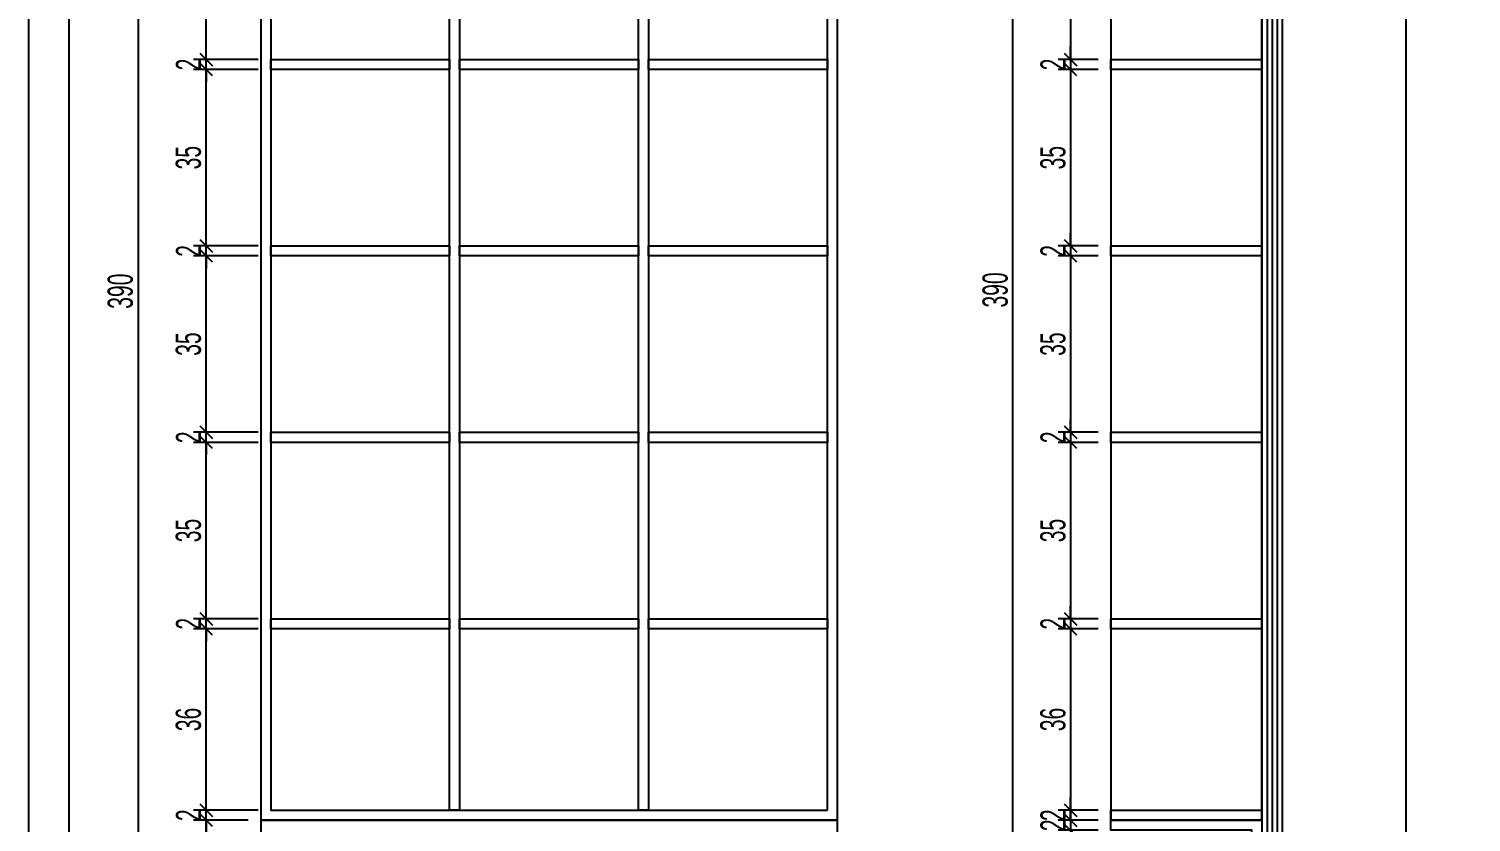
# Model space of a CAD drawing. Header units: millimetres. Extents: x 933584 to 974011, y 4545988 to 4553664.
# Drawn here: x 968501 to 968787.4, y 4551203.9 to 4551361.3 of the extents above; entities that cross this region are included whole.
import ezdxf

# ---------------------------------------------------------------- set-up
doc = ezdxf.new("R2010")
doc.units = ezdxf.units.MM
doc.header["$PDMODE"] = 35
doc.layers.get('0').update_dxf_attribs({"color": 255})
doc.layers.get('Defpoints').update_dxf_attribs({"color": 8})
doc.layers.add('0-DMS-50', color=143, linetype='Continuous')
doc.layers.add('0-TXT-NRS', color=6, linetype='Continuous')
doc.styles.add('dim_romans_50', font='swissl.ttf', dxfattribs={"width": 0.6, "height": 5})
doc.dimstyles.new('ONK_dim 1_50', dxfattribs={"dimscale": 5, "dimtxt": 4, "dimasz": 0.5, "dimexe": 0.5, "dimexo": 0.5, "dimgap": 0.2, "dimtad": 1, "dimdec": 1, "dimrnd": 0.5, "dimzin": 9, "dimtxsty": 'dim_romans_50', "dimblk": 'OBLIQUE', "dimcen": 1, "dimclre": 256, "dimclrt": 256, "dimazin": 2, "dimtfac": 1, "dimtdec": 1, "dimtix": 1, "dimtmove": 2, "dimatfit": 3, "dimldrblk": 'OBLIQUE', "dimfxl": 3, "dimfxlon": 1, "dimarcsym": 0})

# ---------------------------------------------------------------- blocks, each defined once
blk = doc.blocks.new('_Oblique')
at = {"color": 0, "linetype": 'ByBlock', "lineweight": -2}
blk.add_line((-0.5, -0.5), (0.5, 0.5), dxfattribs=at)
blk = doc.blocks.new('*D2521')
at = {"layer": '0-DMS-50', "lineweight": -2}
for p, q in [((968537.71, 4551504.24), (968520.21, 4551504.24)), ((968537.71, 4551114.24), (968520.21, 4551114.24))]:
    blk.add_line(p, q, dxfattribs=at)
at = {"layer": '0-DMS-50', "color": 0, "lineweight": -2}
blk.add_line((968522.71, 4551504.24), (968522.71, 4551114.24), dxfattribs=at)
at = {"layer": 'Defpoints', "color": 0}
for p in [(968547.06, 4551504.24), (968522.71, 4551114.24), (968547.06, 4551114.24)]:
    blk.add_point(p, dxfattribs=at)
at = {"layer": '0-DMS-50', "color": 0, "linetype": 'ByBlock', "lineweight": -2, "xscale": 2.5, "yscale": 2.5, "zscale": 2.5}
for p, rotation in [((968522.71, 4551504.24), 90), ((968522.71, 4551114.24), 270)]:
    blk.add_blockref('_Oblique', p, dxfattribs=dict(at, rotation=rotation))
at = {"layer": '0-DMS-50', "insert": (968519.21, 4551309.24), "char_height": 5, "attachment_point": 5, "rotation": 90, "style": 'dim_romans_50'}
blk.add_mtext('390', dxfattribs=at)
blk = doc.blocks.new('*D2523')
at = {"layer": '0-DMS-50', "lineweight": -2}
for p, q in [((968544.56, 4551204.24), (968533.73, 4551204.24)), ((968544.56, 4551114.24), (968533.73, 4551114.24))]:
    blk.add_line(p, q, dxfattribs=at)
at = {"layer": '0-DMS-50', "color": 0, "lineweight": -2}
blk.add_line((968536.23, 4551114.24), (968536.23, 4551204.24), dxfattribs=at)
at = {"layer": 'Defpoints', "color": 0}
for p in [(968536.23, 4551204.24), (968547.06, 4551204.24), (968547.06, 4551114.24)]:
    blk.add_point(p, dxfattribs=at)
at = {"layer": '0-DMS-50', "color": 0, "linetype": 'ByBlock', "lineweight": -2, "xscale": 2.5, "yscale": 2.5, "zscale": 2.5}
for p, rotation in [((968536.23, 4551204.24), 90), ((968536.23, 4551114.24), 270)]:
    blk.add_blockref('_Oblique', p, dxfattribs=dict(at, rotation=rotation))
at = {"layer": '0-DMS-50', "insert": (968532.73, 4551159.24), "char_height": 5, "attachment_point": 5, "rotation": 90, "style": 'dim_romans_50'}
blk.add_mtext('90', dxfattribs=at)
blk = doc.blocks.new('*D2524')
at = {"layer": '0-DMS-50', "color": 0, "lineweight": -2}
for p, q in [((968536.23, 4551206.24), (968536.23, 4551208.74)), ((968536.23, 4551204.24), (968536.23, 4551206.24)), ((968536.23, 4551204.24), (968536.23, 4551201.74))]:
    blk.add_line(p, q, dxfattribs=at)
at = {"layer": '0-DMS-50', "lineweight": -2}
for p, q in [((968546.56, 4551206.24), (968533.73, 4551206.24)), ((968544.56, 4551204.24), (968533.73, 4551204.24))]:
    blk.add_line(p, q, dxfattribs=at)
at = {"layer": 'Defpoints', "color": 0}
for p in [(968536.23, 4551206.24), (968549.06, 4551206.24), (968547.06, 4551204.24)]:
    blk.add_point(p, dxfattribs=at)
at = {"layer": '0-DMS-50', "color": 0, "linetype": 'ByBlock', "lineweight": -2, "xscale": 2.5, "yscale": 2.5, "zscale": 2.5}
for p, rotation in [((968536.23, 4551206.24), 270), ((968536.23, 4551204.24), 90)]:
    blk.add_blockref('_Oblique', p, dxfattribs=dict(at, rotation=rotation))
at = {"layer": '0-DMS-50', "insert": (968532.73, 4551205.24), "char_height": 5, "attachment_point": 5, "rotation": 90, "style": 'dim_romans_50'}
blk.add_mtext('2', dxfattribs=at)
blk = doc.blocks.new('*D2525')
at = {"layer": '0-DMS-50', "lineweight": -2}
for p, q in [((968546.56, 4551242.24), (968533.73, 4551242.24)), ((968546.56, 4551206.24), (968533.73, 4551206.24))]:
    blk.add_line(p, q, dxfattribs=at)
at = {"layer": '0-DMS-50', "color": 0, "lineweight": -2}
blk.add_line((968536.23, 4551206.24), (968536.23, 4551242.24), dxfattribs=at)
at = {"layer": 'Defpoints', "color": 0}
for p in [(968536.23, 4551242.24), (968549.06, 4551242.24), (968549.06, 4551206.24)]:
    blk.add_point(p, dxfattribs=at)
at = {"layer": '0-DMS-50', "color": 0, "linetype": 'ByBlock', "lineweight": -2, "xscale": 2.5, "yscale": 2.5, "zscale": 2.5}
for p, rotation in [((968536.23, 4551242.24), 90), ((968536.23, 4551206.24), 270)]:
    blk.add_blockref('_Oblique', p, dxfattribs=dict(at, rotation=rotation))
at = {"layer": '0-DMS-50', "insert": (968532.73, 4551224.24), "char_height": 5, "attachment_point": 5, "rotation": 90, "style": 'dim_romans_50'}
blk.add_mtext('36', dxfattribs=at)
blk = doc.blocks.new('*D2526')
at = {"layer": '0-DMS-50', "color": 0, "lineweight": -2}
for p, q in [((968536.23, 4551244.24), (968536.23, 4551246.74)), ((968536.23, 4551242.24), (968536.23, 4551244.24)), ((968536.23, 4551242.24), (968536.23, 4551239.74))]:
    blk.add_line(p, q, dxfattribs=at)
at = {"layer": '0-DMS-50', "lineweight": -2}
for p, q in [((968546.56, 4551244.24), (968533.73, 4551244.24)), ((968546.56, 4551242.24), (968533.73, 4551242.24))]:
    blk.add_line(p, q, dxfattribs=at)
at = {"layer": 'Defpoints', "color": 0}
for p in [(968536.23, 4551244.24), (968549.06, 4551244.24), (968549.06, 4551242.24)]:
    blk.add_point(p, dxfattribs=at)
at = {"layer": '0-DMS-50', "color": 0, "linetype": 'ByBlock', "lineweight": -2, "xscale": 2.5, "yscale": 2.5, "zscale": 2.5}
for p, rotation in [((968536.23, 4551244.24), 270), ((968536.23, 4551242.24), 90)]:
    blk.add_blockref('_Oblique', p, dxfattribs=dict(at, rotation=rotation))
at = {"layer": '0-DMS-50', "insert": (968532.73, 4551243.24), "char_height": 5, "attachment_point": 5, "rotation": 90, "style": 'dim_romans_50'}
blk.add_mtext('2', dxfattribs=at)
blk = doc.blocks.new('*D2527')
at = {"layer": '0-DMS-50', "lineweight": -2}
for p, q in [((968546.56, 4551279.24), (968533.73, 4551279.24)), ((968546.56, 4551244.24), (968533.73, 4551244.24))]:
    blk.add_line(p, q, dxfattribs=at)
at = {"layer": '0-DMS-50', "color": 0, "lineweight": -2}
blk.add_line((968536.23, 4551244.24), (968536.23, 4551279.24), dxfattribs=at)
at = {"layer": 'Defpoints', "color": 0}
for p in [(968536.23, 4551279.24), (968549.06, 4551279.24), (968549.06, 4551244.24)]:
    blk.add_point(p, dxfattribs=at)
at = {"layer": '0-DMS-50', "color": 0, "linetype": 'ByBlock', "lineweight": -2, "xscale": 2.5, "yscale": 2.5, "zscale": 2.5}
for p, rotation in [((968536.23, 4551279.24), 90), ((968536.23, 4551244.24), 270)]:
    blk.add_blockref('_Oblique', p, dxfattribs=dict(at, rotation=rotation))
at = {"layer": '0-DMS-50', "insert": (968532.73, 4551261.74), "char_height": 5, "attachment_point": 5, "rotation": 90, "style": 'dim_romans_50'}
blk.add_mtext('35', dxfattribs=at)
blk = doc.blocks.new('*D2528')
at = {"layer": '0-DMS-50', "color": 0, "lineweight": -2}
for p, q in [((968536.23, 4551281.24), (968536.23, 4551283.74)), ((968536.23, 4551279.24), (968536.23, 4551281.24)), ((968536.23, 4551279.24), (968536.23, 4551276.74))]:
    blk.add_line(p, q, dxfattribs=at)
at = {"layer": '0-DMS-50', "lineweight": -2}
for p, q in [((968546.56, 4551281.24), (968533.73, 4551281.24)), ((968546.56, 4551279.24), (968533.73, 4551279.24))]:
    blk.add_line(p, q, dxfattribs=at)
at = {"layer": 'Defpoints', "color": 0}
for p in [(968536.23, 4551281.24), (968549.06, 4551281.24), (968549.06, 4551279.24)]:
    blk.add_point(p, dxfattribs=at)
at = {"layer": '0-DMS-50', "color": 0, "linetype": 'ByBlock', "lineweight": -2, "xscale": 2.5, "yscale": 2.5, "zscale": 2.5}
for p, rotation in [((968536.23, 4551281.24), 270), ((968536.23, 4551279.24), 90)]:
    blk.add_blockref('_Oblique', p, dxfattribs=dict(at, rotation=rotation))
at = {"layer": '0-DMS-50', "insert": (968532.73, 4551280.24), "char_height": 5, "attachment_point": 5, "rotation": 90, "style": 'dim_romans_50'}
blk.add_mtext('2', dxfattribs=at)
blk = doc.blocks.new('*D2529')
at = {"layer": '0-DMS-50', "lineweight": -2}
for p, q in [((968546.56, 4551316.24), (968533.73, 4551316.24)), ((968546.56, 4551281.24), (968533.73, 4551281.24))]:
    blk.add_line(p, q, dxfattribs=at)
at = {"layer": '0-DMS-50', "color": 0, "lineweight": -2}
blk.add_line((968536.23, 4551281.24), (968536.23, 4551316.24), dxfattribs=at)
at = {"layer": 'Defpoints', "color": 0}
for p in [(968536.23, 4551316.24), (968549.06, 4551316.24), (968549.06, 4551281.24)]:
    blk.add_point(p, dxfattribs=at)
at = {"layer": '0-DMS-50', "color": 0, "linetype": 'ByBlock', "lineweight": -2, "xscale": 2.5, "yscale": 2.5, "zscale": 2.5}
for p, rotation in [((968536.23, 4551316.24), 90), ((968536.23, 4551281.24), 270)]:
    blk.add_blockref('_Oblique', p, dxfattribs=dict(at, rotation=rotation))
at = {"layer": '0-DMS-50', "insert": (968532.73, 4551298.74), "char_height": 5, "attachment_point": 5, "rotation": 90, "style": 'dim_romans_50'}
blk.add_mtext('35', dxfattribs=at)
blk = doc.blocks.new('*D2530')
at = {"layer": '0-DMS-50', "color": 0, "lineweight": -2}
for p, q in [((968536.23, 4551318.24), (968536.23, 4551320.74)), ((968536.23, 4551316.24), (968536.23, 4551318.24)), ((968536.23, 4551316.24), (968536.23, 4551313.74))]:
    blk.add_line(p, q, dxfattribs=at)
at = {"layer": '0-DMS-50', "lineweight": -2}
for p, q in [((968546.56, 4551318.24), (968533.73, 4551318.24)), ((968546.56, 4551316.24), (968533.73, 4551316.24))]:
    blk.add_line(p, q, dxfattribs=at)
at = {"layer": 'Defpoints', "color": 0}
for p in [(968536.23, 4551318.24), (968549.06, 4551318.24), (968549.06, 4551316.24)]:
    blk.add_point(p, dxfattribs=at)
at = {"layer": '0-DMS-50', "color": 0, "linetype": 'ByBlock', "lineweight": -2, "xscale": 2.5, "yscale": 2.5, "zscale": 2.5}
for p, rotation in [((968536.23, 4551318.24), 270), ((968536.23, 4551316.24), 90)]:
    blk.add_blockref('_Oblique', p, dxfattribs=dict(at, rotation=rotation))
at = {"layer": '0-DMS-50', "insert": (968532.73, 4551317.24), "char_height": 5, "attachment_point": 5, "rotation": 90, "style": 'dim_romans_50'}
blk.add_mtext('2', dxfattribs=at)
blk = doc.blocks.new('*D2531')
at = {"layer": '0-DMS-50', "lineweight": -2}
for p, q in [((968546.56, 4551353.24), (968533.73, 4551353.24)), ((968546.56, 4551318.24), (968533.73, 4551318.24))]:
    blk.add_line(p, q, dxfattribs=at)
at = {"layer": '0-DMS-50', "color": 0, "lineweight": -2}
blk.add_line((968536.23, 4551318.24), (968536.23, 4551353.24), dxfattribs=at)
at = {"layer": 'Defpoints', "color": 0}
for p in [(968536.23, 4551353.24), (968549.06, 4551353.24), (968549.06, 4551318.24)]:
    blk.add_point(p, dxfattribs=at)
at = {"layer": '0-DMS-50', "color": 0, "linetype": 'ByBlock', "lineweight": -2, "xscale": 2.5, "yscale": 2.5, "zscale": 2.5}
for p, rotation in [((968536.23, 4551353.24), 90), ((968536.23, 4551318.24), 270)]:
    blk.add_blockref('_Oblique', p, dxfattribs=dict(at, rotation=rotation))
at = {"layer": '0-DMS-50', "insert": (968532.73, 4551335.74), "char_height": 5, "attachment_point": 5, "rotation": 90, "style": 'dim_romans_50'}
blk.add_mtext('35', dxfattribs=at)
blk = doc.blocks.new('*D2532')
at = {"layer": '0-DMS-50', "color": 0, "lineweight": -2}
for p, q in [((968536.23, 4551355.24), (968536.23, 4551357.74)), ((968536.23, 4551353.24), (968536.23, 4551355.24)), ((968536.23, 4551353.24), (968536.23, 4551350.74))]:
    blk.add_line(p, q, dxfattribs=at)
at = {"layer": '0-DMS-50', "lineweight": -2}
for p, q in [((968546.56, 4551355.24), (968533.73, 4551355.24)), ((968546.56, 4551353.24), (968533.73, 4551353.24))]:
    blk.add_line(p, q, dxfattribs=at)
at = {"layer": 'Defpoints', "color": 0}
for p in [(968536.23, 4551355.24), (968549.06, 4551355.24), (968549.06, 4551353.24)]:
    blk.add_point(p, dxfattribs=at)
at = {"layer": '0-DMS-50', "color": 0, "linetype": 'ByBlock', "lineweight": -2, "xscale": 2.5, "yscale": 2.5, "zscale": 2.5}
for p, rotation in [((968536.23, 4551355.24), 270), ((968536.23, 4551353.24), 90)]:
    blk.add_blockref('_Oblique', p, dxfattribs=dict(at, rotation=rotation))
at = {"layer": '0-DMS-50', "insert": (968532.73, 4551354.24), "char_height": 5, "attachment_point": 5, "rotation": 90, "style": 'dim_romans_50'}
blk.add_mtext('2', dxfattribs=at)
blk = doc.blocks.new('*D2533')
at = {"layer": '0-DMS-50', "lineweight": -2}
for p, q in [((968546.56, 4551390.24), (968533.73, 4551390.24)), ((968546.56, 4551355.24), (968533.73, 4551355.24))]:
    blk.add_line(p, q, dxfattribs=at)
at = {"layer": '0-DMS-50', "color": 0, "lineweight": -2}
blk.add_line((968536.23, 4551355.24), (968536.23, 4551390.24), dxfattribs=at)
at = {"layer": 'Defpoints', "color": 0}
for p in [(968536.23, 4551390.24), (968549.06, 4551390.24), (968549.06, 4551355.24)]:
    blk.add_point(p, dxfattribs=at)
at = {"layer": '0-DMS-50', "color": 0, "linetype": 'ByBlock', "lineweight": -2, "xscale": 2.5, "yscale": 2.5, "zscale": 2.5}
for p, rotation in [((968536.23, 4551390.24), 90), ((968536.23, 4551355.24), 270)]:
    blk.add_blockref('_Oblique', p, dxfattribs=dict(at, rotation=rotation))
at = {"layer": '0-DMS-50', "insert": (968532.73, 4551372.74), "char_height": 5, "attachment_point": 5, "rotation": 90, "style": 'dim_romans_50'}
blk.add_mtext('35', dxfattribs=at)
blk = doc.blocks.new('*D2548')
at = {"layer": '0-DMS-50', "lineweight": -2}
for p, q in [((968547.06, 4551495.59), (968547.06, 4551513.09)), ((968661.56, 4551504.74), (968661.56, 4551513.09))]:
    blk.add_line(p, q, dxfattribs=at)
at = {"layer": '0-DMS-50', "color": 0, "lineweight": -2}
blk.add_line((968661.56, 4551510.59), (968547.06, 4551510.59), dxfattribs=at)
at = {"layer": 'Defpoints', "color": 0}
for p in [(968547.06, 4551510.59), (968661.56, 4551502.24), (968547.06, 4551144.24)]:
    blk.add_point(p, dxfattribs=at)
at = {"layer": '0-DMS-50', "color": 0, "linetype": 'ByBlock', "lineweight": -2, "xscale": 2.5, "yscale": 2.5, "zscale": 2.5, "rotation": 180}
blk.add_blockref('_Oblique', (968547.06, 4551510.59), dxfattribs=at)
at = {"layer": '0-DMS-50', "color": 0, "linetype": 'ByBlock', "lineweight": -2, "xscale": 2.5, "yscale": 2.5, "zscale": 2.5}
blk.add_blockref('_Oblique', (968661.56, 4551510.59), dxfattribs=at)
at = {"layer": '0-DMS-50', "insert": (968604.31, 4551514.56), "char_height": 5, "attachment_point": 5, "style": 'dim_romans_50'}
blk.add_mtext('114,5', dxfattribs=at)
blk = doc.blocks.new('*D2549')
at = {"layer": '0-DMS-50', "lineweight": -2}
for p, q in [((968547.06, 4551495.59), (968547.06, 4551513.09)), ((968604.31, 4551495.59), (968604.31, 4551513.09))]:
    blk.add_line(p, q, dxfattribs=at)
at = {"layer": '0-DMS-50', "color": 0, "lineweight": -2}
blk.add_line((968547.06, 4551510.59), (968604.31, 4551510.59), dxfattribs=at)
at = {"layer": 'Defpoints', "color": 0}
for p in [(968604.31, 4551510.59), (968547.06, 4551144.24), (968604.31, 4551144.24)]:
    blk.add_point(p, dxfattribs=at)
at = {"layer": '0-DMS-50', "color": 0, "linetype": 'ByBlock', "lineweight": -2, "xscale": 2.5, "yscale": 2.5, "zscale": 2.5, "rotation": 180}
blk.add_blockref('_Oblique', (968547.06, 4551510.59), dxfattribs=at)
at = {"layer": '0-DMS-50', "color": 0, "linetype": 'ByBlock', "lineweight": -2, "xscale": 2.5, "yscale": 2.5, "zscale": 2.5}
blk.add_blockref('_Oblique', (968604.31, 4551510.59), dxfattribs=at)
at = {"layer": '0-DMS-50', "insert": (968575.69, 4551514.09), "char_height": 5, "attachment_point": 5, "style": 'dim_romans_50'}
blk.add_mtext('57', dxfattribs=at)
blk = doc.blocks.new('*D2560')
at = {"layer": '0-DMS-50', "lineweight": -2}
for p, q in [((968713.35, 4551390.24), (968705.36, 4551390.24)), ((968713.35, 4551355.24), (968705.36, 4551355.24))]:
    blk.add_line(p, q, dxfattribs=at)
at = {"layer": '0-DMS-50', "color": 0, "lineweight": -2}
blk.add_line((968707.86, 4551390.24), (968707.86, 4551355.24), dxfattribs=at)
at = {"layer": 'Defpoints', "color": 0}
for p in [(968715.85, 4551390.24), (968707.86, 4551355.24), (968715.85, 4551355.24)]:
    blk.add_point(p, dxfattribs=at)
at = {"layer": '0-DMS-50', "color": 0, "linetype": 'ByBlock', "lineweight": -2, "xscale": 2.5, "yscale": 2.5, "zscale": 2.5}
for p, rotation in [((968707.86, 4551390.24), 90), ((968707.86, 4551355.24), 270)]:
    blk.add_blockref('_Oblique', p, dxfattribs=dict(at, rotation=rotation))
at = {"layer": '0-DMS-50', "insert": (968704.36, 4551372.74), "char_height": 5, "attachment_point": 5, "rotation": 90, "style": 'dim_romans_50'}
blk.add_mtext('35', dxfattribs=at)
blk = doc.blocks.new('*D2561')
at = {"layer": '0-DMS-50', "color": 0, "lineweight": -2}
for p, q in [((968707.86, 4551355.24), (968707.86, 4551357.74)), ((968707.86, 4551355.24), (968707.86, 4551353.24)), ((968707.86, 4551353.24), (968707.86, 4551350.74))]:
    blk.add_line(p, q, dxfattribs=at)
at = {"layer": '0-DMS-50', "lineweight": -2}
for p, q in [((968713.35, 4551355.24), (968705.36, 4551355.24)), ((968713.35, 4551353.24), (968705.36, 4551353.24))]:
    blk.add_line(p, q, dxfattribs=at)
at = {"layer": 'Defpoints', "color": 0}
for p in [(968715.85, 4551355.24), (968707.86, 4551353.24), (968715.85, 4551353.24)]:
    blk.add_point(p, dxfattribs=at)
at = {"layer": '0-DMS-50', "color": 0, "linetype": 'ByBlock', "lineweight": -2, "xscale": 2.5, "yscale": 2.5, "zscale": 2.5}
for p, rotation in [((968707.86, 4551355.24), 270), ((968707.86, 4551353.24), 90)]:
    blk.add_blockref('_Oblique', p, dxfattribs=dict(at, rotation=rotation))
at = {"layer": '0-DMS-50', "insert": (968704.36, 4551354.24), "char_height": 5, "attachment_point": 5, "rotation": 90, "style": 'dim_romans_50'}
blk.add_mtext('2', dxfattribs=at)
blk = doc.blocks.new('*D2562')
at = {"layer": '0-DMS-50', "lineweight": -2}
for p, q in [((968713.35, 4551353.24), (968705.36, 4551353.24)), ((968713.35, 4551318.24), (968705.36, 4551318.24))]:
    blk.add_line(p, q, dxfattribs=at)
at = {"layer": '0-DMS-50', "color": 0, "lineweight": -2}
blk.add_line((968707.86, 4551353.24), (968707.86, 4551318.24), dxfattribs=at)
at = {"layer": 'Defpoints', "color": 0}
for p in [(968715.85, 4551353.24), (968707.86, 4551318.24), (968715.85, 4551318.24)]:
    blk.add_point(p, dxfattribs=at)
at = {"layer": '0-DMS-50', "color": 0, "linetype": 'ByBlock', "lineweight": -2, "xscale": 2.5, "yscale": 2.5, "zscale": 2.5}
for p, rotation in [((968707.86, 4551353.24), 90), ((968707.86, 4551318.24), 270)]:
    blk.add_blockref('_Oblique', p, dxfattribs=dict(at, rotation=rotation))
at = {"layer": '0-DMS-50', "insert": (968704.36, 4551335.74), "char_height": 5, "attachment_point": 5, "rotation": 90, "style": 'dim_romans_50'}
blk.add_mtext('35', dxfattribs=at)
blk = doc.blocks.new('*D2563')
at = {"layer": '0-DMS-50', "color": 0, "lineweight": -2}
for p, q in [((968707.86, 4551318.24), (968707.86, 4551320.74)), ((968707.86, 4551318.24), (968707.86, 4551316.24)), ((968707.86, 4551316.24), (968707.86, 4551313.74))]:
    blk.add_line(p, q, dxfattribs=at)
at = {"layer": '0-DMS-50', "lineweight": -2}
for p, q in [((968713.35, 4551318.24), (968705.36, 4551318.24)), ((968713.35, 4551316.24), (968705.36, 4551316.24))]:
    blk.add_line(p, q, dxfattribs=at)
at = {"layer": 'Defpoints', "color": 0}
for p in [(968715.85, 4551318.24), (968707.86, 4551316.24), (968715.85, 4551316.24)]:
    blk.add_point(p, dxfattribs=at)
at = {"layer": '0-DMS-50', "color": 0, "linetype": 'ByBlock', "lineweight": -2, "xscale": 2.5, "yscale": 2.5, "zscale": 2.5}
for p, rotation in [((968707.86, 4551318.24), 270), ((968707.86, 4551316.24), 90)]:
    blk.add_blockref('_Oblique', p, dxfattribs=dict(at, rotation=rotation))
at = {"layer": '0-DMS-50', "insert": (968704.36, 4551317.24), "char_height": 5, "attachment_point": 5, "rotation": 90, "style": 'dim_romans_50'}
blk.add_mtext('2', dxfattribs=at)
blk = doc.blocks.new('*D2564')
at = {"layer": '0-DMS-50', "lineweight": -2}
for p, q in [((968713.35, 4551316.24), (968705.36, 4551316.24)), ((968713.35, 4551281.24), (968705.36, 4551281.24))]:
    blk.add_line(p, q, dxfattribs=at)
at = {"layer": '0-DMS-50', "color": 0, "lineweight": -2}
blk.add_line((968707.86, 4551316.24), (968707.86, 4551281.24), dxfattribs=at)
at = {"layer": 'Defpoints', "color": 0}
for p in [(968715.85, 4551316.24), (968707.86, 4551281.24), (968715.85, 4551281.24)]:
    blk.add_point(p, dxfattribs=at)
at = {"layer": '0-DMS-50', "color": 0, "linetype": 'ByBlock', "lineweight": -2, "xscale": 2.5, "yscale": 2.5, "zscale": 2.5}
for p, rotation in [((968707.86, 4551316.24), 90), ((968707.86, 4551281.24), 270)]:
    blk.add_blockref('_Oblique', p, dxfattribs=dict(at, rotation=rotation))
at = {"layer": '0-DMS-50', "insert": (968704.36, 4551298.74), "char_height": 5, "attachment_point": 5, "rotation": 90, "style": 'dim_romans_50'}
blk.add_mtext('35', dxfattribs=at)
blk = doc.blocks.new('*D2565')
at = {"layer": '0-DMS-50', "color": 0, "lineweight": -2}
for p, q in [((968707.86, 4551281.24), (968707.86, 4551283.74)), ((968707.86, 4551281.24), (968707.86, 4551279.24)), ((968707.86, 4551279.24), (968707.86, 4551276.74))]:
    blk.add_line(p, q, dxfattribs=at)
at = {"layer": '0-DMS-50', "lineweight": -2}
for p, q in [((968713.35, 4551281.24), (968705.36, 4551281.24)), ((968713.35, 4551279.24), (968705.36, 4551279.24))]:
    blk.add_line(p, q, dxfattribs=at)
at = {"layer": 'Defpoints', "color": 0}
for p in [(968715.85, 4551281.24), (968707.86, 4551279.24), (968715.85, 4551279.24)]:
    blk.add_point(p, dxfattribs=at)
at = {"layer": '0-DMS-50', "color": 0, "linetype": 'ByBlock', "lineweight": -2, "xscale": 2.5, "yscale": 2.5, "zscale": 2.5}
for p, rotation in [((968707.86, 4551281.24), 270), ((968707.86, 4551279.24), 90)]:
    blk.add_blockref('_Oblique', p, dxfattribs=dict(at, rotation=rotation))
at = {"layer": '0-DMS-50', "insert": (968704.36, 4551280.24), "char_height": 5, "attachment_point": 5, "rotation": 90, "style": 'dim_romans_50'}
blk.add_mtext('2', dxfattribs=at)
blk = doc.blocks.new('*D2566')
at = {"layer": '0-DMS-50', "lineweight": -2}
for p, q in [((968713.35, 4551279.24), (968705.36, 4551279.24)), ((968713.35, 4551244.24), (968705.36, 4551244.24))]:
    blk.add_line(p, q, dxfattribs=at)
at = {"layer": '0-DMS-50', "color": 0, "lineweight": -2}
blk.add_line((968707.86, 4551279.24), (968707.86, 4551244.24), dxfattribs=at)
at = {"layer": 'Defpoints', "color": 0}
for p in [(968715.85, 4551279.24), (968707.86, 4551244.24), (968715.85, 4551244.24)]:
    blk.add_point(p, dxfattribs=at)
at = {"layer": '0-DMS-50', "color": 0, "linetype": 'ByBlock', "lineweight": -2, "xscale": 2.5, "yscale": 2.5, "zscale": 2.5}
for p, rotation in [((968707.86, 4551279.24), 90), ((968707.86, 4551244.24), 270)]:
    blk.add_blockref('_Oblique', p, dxfattribs=dict(at, rotation=rotation))
at = {"layer": '0-DMS-50', "insert": (968704.36, 4551261.74), "char_height": 5, "attachment_point": 5, "rotation": 90, "style": 'dim_romans_50'}
blk.add_mtext('35', dxfattribs=at)
blk = doc.blocks.new('*D2567')
at = {"layer": '0-DMS-50', "color": 0, "lineweight": -2}
for p, q in [((968707.86, 4551244.24), (968707.86, 4551246.74)), ((968707.86, 4551244.24), (968707.86, 4551242.24)), ((968707.86, 4551242.24), (968707.86, 4551239.74))]:
    blk.add_line(p, q, dxfattribs=at)
at = {"layer": '0-DMS-50', "lineweight": -2}
for p, q in [((968713.35, 4551244.24), (968705.36, 4551244.24)), ((968713.35, 4551242.24), (968705.36, 4551242.24))]:
    blk.add_line(p, q, dxfattribs=at)
at = {"layer": 'Defpoints', "color": 0}
for p in [(968715.85, 4551244.24), (968707.86, 4551242.24), (968715.85, 4551242.24)]:
    blk.add_point(p, dxfattribs=at)
at = {"layer": '0-DMS-50', "color": 0, "linetype": 'ByBlock', "lineweight": -2, "xscale": 2.5, "yscale": 2.5, "zscale": 2.5}
for p, rotation in [((968707.86, 4551244.24), 270), ((968707.86, 4551242.24), 90)]:
    blk.add_blockref('_Oblique', p, dxfattribs=dict(at, rotation=rotation))
at = {"layer": '0-DMS-50', "insert": (968704.36, 4551243.24), "char_height": 5, "attachment_point": 5, "rotation": 90, "style": 'dim_romans_50'}
blk.add_mtext('2', dxfattribs=at)
blk = doc.blocks.new('*D2568')
at = {"layer": '0-DMS-50', "lineweight": -2}
for p, q in [((968713.35, 4551242.24), (968705.36, 4551242.24)), ((968713.35, 4551206.24), (968705.36, 4551206.24))]:
    blk.add_line(p, q, dxfattribs=at)
at = {"layer": '0-DMS-50', "color": 0, "lineweight": -2}
blk.add_line((968707.86, 4551242.24), (968707.86, 4551206.24), dxfattribs=at)
at = {"layer": 'Defpoints', "color": 0}
for p in [(968715.85, 4551242.24), (968707.86, 4551206.24), (968715.85, 4551206.24)]:
    blk.add_point(p, dxfattribs=at)
at = {"layer": '0-DMS-50', "color": 0, "linetype": 'ByBlock', "lineweight": -2, "xscale": 2.5, "yscale": 2.5, "zscale": 2.5}
for p, rotation in [((968707.86, 4551242.24), 90), ((968707.86, 4551206.24), 270)]:
    blk.add_blockref('_Oblique', p, dxfattribs=dict(at, rotation=rotation))
at = {"layer": '0-DMS-50', "insert": (968704.36, 4551224.24), "char_height": 5, "attachment_point": 5, "rotation": 90, "style": 'dim_romans_50'}
blk.add_mtext('36', dxfattribs=at)
blk = doc.blocks.new('*D2569')
at = {"layer": '0-DMS-50', "color": 0, "lineweight": -2}
for p, q in [((968707.86, 4551206.24), (968707.86, 4551208.74)), ((968707.86, 4551206.24), (968707.86, 4551204.24)), ((968707.86, 4551204.24), (968707.86, 4551201.74))]:
    blk.add_line(p, q, dxfattribs=at)
at = {"layer": '0-DMS-50', "lineweight": -2}
for p, q in [((968713.35, 4551206.24), (968705.36, 4551206.24)), ((968713.35, 4551204.24), (968705.36, 4551204.24))]:
    blk.add_line(p, q, dxfattribs=at)
at = {"layer": 'Defpoints', "color": 0}
for p in [(968715.85, 4551206.24), (968707.86, 4551204.24), (968715.85, 4551204.24)]:
    blk.add_point(p, dxfattribs=at)
at = {"layer": '0-DMS-50', "color": 0, "linetype": 'ByBlock', "lineweight": -2, "xscale": 2.5, "yscale": 2.5, "zscale": 2.5}
for p, rotation in [((968707.86, 4551206.24), 270), ((968707.86, 4551204.24), 90)]:
    blk.add_blockref('_Oblique', p, dxfattribs=dict(at, rotation=rotation))
at = {"layer": '0-DMS-50', "insert": (968704.36, 4551205.24), "char_height": 5, "attachment_point": 5, "rotation": 90, "style": 'dim_romans_50'}
blk.add_mtext('2', dxfattribs=at)
blk = doc.blocks.new('*D2570')
at = {"layer": '0-DMS-50', "color": 0, "lineweight": -2}
for p, q in [((968707.86, 4551204.24), (968707.86, 4551206.74)), ((968707.86, 4551204.24), (968707.86, 4551202.24)), ((968707.86, 4551202.24), (968707.86, 4551199.74))]:
    blk.add_line(p, q, dxfattribs=at)
at = {"layer": '0-DMS-50', "lineweight": -2}
for p, q in [((968713.35, 4551204.24), (968705.36, 4551204.24)), ((968713.35, 4551202.24), (968705.36, 4551202.24))]:
    blk.add_line(p, q, dxfattribs=at)
at = {"layer": 'Defpoints', "color": 0}
for p in [(968715.85, 4551204.24), (968707.86, 4551202.24), (968715.85, 4551202.24)]:
    blk.add_point(p, dxfattribs=at)
at = {"layer": '0-DMS-50', "color": 0, "linetype": 'ByBlock', "lineweight": -2, "xscale": 2.5, "yscale": 2.5, "zscale": 2.5}
for p, rotation in [((968707.86, 4551204.24), 270), ((968707.86, 4551202.24), 90)]:
    blk.add_blockref('_Oblique', p, dxfattribs=dict(at, rotation=rotation))
at = {"layer": '0-DMS-50', "insert": (968704.36, 4551203.24), "char_height": 5, "attachment_point": 5, "rotation": 90, "style": 'dim_romans_50'}
blk.add_mtext('2', dxfattribs=at)
blk = doc.blocks.new('*D2576')
at = {"layer": '0-DMS-50', "lineweight": -2}
for p, q in [((968711.4, 4551504.74), (968693.9, 4551504.74)), ((968711.4, 4551114.24), (968693.9, 4551114.24))]:
    blk.add_line(p, q, dxfattribs=at)
at = {"layer": '0-DMS-50', "color": 0, "lineweight": -2}
blk.add_line((968696.4, 4551114.24), (968696.4, 4551504.74), dxfattribs=at)
at = {"layer": 'Defpoints', "color": 0}
for p in [(968696.4, 4551504.74), (968715.85, 4551504.74), (968715.85, 4551114.24)]:
    blk.add_point(p, dxfattribs=at)
at = {"layer": '0-DMS-50', "color": 0, "linetype": 'ByBlock', "lineweight": -2, "xscale": 2.5, "yscale": 2.5, "zscale": 2.5}
for p, rotation in [((968696.4, 4551504.74), 90), ((968696.4, 4551114.24), 270)]:
    blk.add_blockref('_Oblique', p, dxfattribs=dict(at, rotation=rotation))
at = {"layer": '0-DMS-50', "insert": (968692.9, 4551309.49), "char_height": 5, "attachment_point": 5, "rotation": 90, "style": 'dim_romans_50'}
blk.add_mtext('390', dxfattribs=at)

msp = doc.modelspace()

# ---------------------------------------------------------------- linework, layer by layer
at = {"color": 0}
for points in [[(968501.03, 4551655.4), (969341.03, 4551655.4), (969341.03, 4551055.4), (968501.03, 4551055.4)], [(968509.03, 4551647.4), (969333.03, 4551647.4), (969333.03, 4551063.4), (968509.03, 4551063.4)]]:
    msp.add_lwpolyline(points, close=True, dxfattribs=at)
for points in [[(968745.85, 4551531.89), (968745.85, 4551114.24)], [(968746.85, 4551531.89), (968746.85, 4551114.24)], [(968747.85, 4551531.89), (968747.85, 4551114.24)], [(968748.85, 4551531.89), (968748.85, 4551114.24)], [(968749.85, 4551531.89), (968749.85, 4551114.24)]]:
    msp.add_lwpolyline(points)
at = {"layer": '0-DMS-50'}
msp.add_lwpolyline([(968774.42, 4551647.4), (968774.42, 4551063.4)], dxfattribs=at)
msp.add_lwpolyline([(968745.85, 4551504.74), (968715.85, 4551504.74), (968715.85, 4551204.24), (968745.85, 4551204.24)], close=True, dxfattribs=at)
at = {"layer": '0-TXT-NRS'}
for points in [[(968661.56, 4551204.24), (968661.56, 4551504.24), (968547.06, 4551504.24), (968547.06, 4551204.24)], [(968659.56, 4551206.24), (968659.56, 4551502.24), (968549.06, 4551502.24), (968549.06, 4551428.24), (968549.06, 4551354.24), (968549.06, 4551280.24), (968549.06, 4551206.24)], [(968584.56, 4551502.24), (968586.56, 4551502.24), (968586.56, 4551206.24), (968584.56, 4551206.24)], [(968622.06, 4551502.24), (968624.06, 4551502.24), (968624.06, 4551206.24), (968622.06, 4551206.24)], [(968549.06, 4551355.24), (968584.56, 4551355.24), (968584.56, 4551353.24), (968549.06, 4551353.24)], [(968586.56, 4551355.24), (968622.06, 4551355.24), (968622.06, 4551353.24), (968586.56, 4551353.24)], [(968624.06, 4551355.24), (968659.56, 4551355.24), (968659.56, 4551353.24), (968624.06, 4551353.24)], [(968715.85, 4551355.24), (968745.85, 4551355.24), (968745.85, 4551353.24), (968715.85, 4551353.24)], [(968549.06, 4551318.24), (968584.56, 4551318.24), (968584.56, 4551316.24), (968549.06, 4551316.24)], [(968586.56, 4551318.24), (968622.06, 4551318.24), (968622.06, 4551316.24), (968586.56, 4551316.24)], [(968624.06, 4551318.24), (968659.56, 4551318.24), (968659.56, 4551316.24), (968624.06, 4551316.24)], [(968715.85, 4551318.24), (968745.85, 4551318.24), (968745.85, 4551316.24), (968715.85, 4551316.24)], [(968549.06, 4551281.24), (968584.56, 4551281.24), (968584.56, 4551279.24), (968549.06, 4551279.24)], [(968586.56, 4551281.24), (968622.06, 4551281.24), (968622.06, 4551279.24), (968586.56, 4551279.24)], [(968624.06, 4551281.24), (968659.56, 4551281.24), (968659.56, 4551279.24), (968624.06, 4551279.24)], [(968715.85, 4551281.24), (968745.85, 4551281.24), (968745.85, 4551279.24), (968715.85, 4551279.24)], [(968549.06, 4551244.24), (968584.56, 4551244.24), (968584.56, 4551242.24), (968549.06, 4551242.24)], [(968586.56, 4551244.24), (968622.06, 4551244.24), (968622.06, 4551242.24), (968586.56, 4551242.24)], [(968624.06, 4551244.24), (968659.56, 4551244.24), (968659.56, 4551242.24), (968624.06, 4551242.24)], [(968715.85, 4551244.24), (968745.85, 4551244.24), (968745.85, 4551242.24), (968715.85, 4551242.24)], [(968715.85, 4551206.24), (968745.85, 4551206.24), (968745.85, 4551204.24), (968715.85, 4551204.24)], [(968661.56, 4551144.24), (968661.56, 4551204.24), (968547.06, 4551204.24), (968547.06, 4551144.24)], [(968745.85, 4551144.24), (968715.85, 4551144.24), (968715.85, 4551146.24), (968743.85, 4551146.24), (968743.85, 4551182.24), (968715.85, 4551182.24), (968715.85, 4551184.24), (968743.85, 4551184.24), (968743.85, 4551202.24), (968715.85, 4551202.24), (968715.85, 4551204.24), (968745.85, 4551204.24), (968745.85, 4551144.24)]]:
    msp.add_lwpolyline(points, close=True, dxfattribs=at)

# ---------------------------------------------------------------- dimensions: what is measured, and where the dimension line sits
at = {"layer": '0-DMS-50'}
for base, p1, p2, picture, middle in [((968547.06, 4551510.59), (968661.56, 4551502.24), (968547.06, 4551144.24), '*D2548', (968604.31, 4551514.56)), ((968604.31231951, 4551510.58560586), (968547.06231951, 4551144.23885076), (968604.31231951, 4551144.23885076), '*D2549', (968575.68731951, 4551514.08560586))]:
    dim = msp.add_linear_dim(base=base, p1=p1, p2=p2, dimstyle='ONK_dim 1_50', dxfattribs=at)
    dim.commit()
    dim.dimension.update_dxf_attribs({"geometry": picture, "text_midpoint": middle})
dim = msp.add_aligned_dim(p1=(968715.85, 4551114.24), p2=(968715.85, 4551504.74), distance=19.45, text='390', dimstyle='ONK_dim 1_50', override={"dimtxsty": 'dim_romans_50'}, dxfattribs=at)
dim.commit()
dim.dimension.update_dxf_attribs({"geometry": '*D2576', "text_midpoint": (968692.9, 4551309.49)})
dim = msp.add_aligned_dim(p1=(968547.06, 4551504.24), p2=(968547.06, 4551114.24), distance=-24.35, dimstyle='ONK_dim 1_50', dxfattribs=at)
dim.commit()
dim.dimension.update_dxf_attribs({"geometry": '*D2521', "text_midpoint": (968519.21, 4551309.24)})
for base, p1, p2, picture, middle in [((968536.23, 4551390.24), (968549.06, 4551355.24), (968549.06, 4551390.24), '*D2533', (968532.73, 4551372.74)), ((968707.86, 4551355.24), (968715.85, 4551390.24), (968715.85, 4551355.24), '*D2560', (968704.36, 4551372.74)), ((968536.23, 4551355.24), (968549.06, 4551353.24), (968549.06, 4551355.24), '*D2532', (968532.73, 4551354.24)), ((968707.86, 4551353.24), (968715.85, 4551355.24), (968715.85, 4551353.24), '*D2561', (968704.36, 4551354.24)), ((968536.23, 4551353.24), (968549.06, 4551318.24), (968549.06, 4551353.24), '*D2531', (968532.73, 4551335.74)), ((968707.86, 4551318.24), (968715.85, 4551353.24), (968715.85, 4551318.24), '*D2562', (968704.36, 4551335.74)), ((968536.23, 4551318.24), (968549.06, 4551316.24), (968549.06, 4551318.24), '*D2530', (968532.73, 4551317.24)), ((968707.86, 4551316.24), (968715.85, 4551318.24), (968715.85, 4551316.24), '*D2563', (968704.36, 4551317.24)), ((968536.23, 4551316.24), (968549.06, 4551281.24), (968549.06, 4551316.24), '*D2529', (968532.73, 4551298.74)), ((968707.86, 4551281.24), (968715.85, 4551316.24), (968715.85, 4551281.24), '*D2564', (968704.36, 4551298.74)), ((968536.23, 4551281.24), (968549.06, 4551279.24), (968549.06, 4551281.24), '*D2528', (968532.73, 4551280.24)), ((968707.86, 4551279.24), (968715.85, 4551281.24), (968715.85, 4551279.24), '*D2565', (968704.36, 4551280.24)), ((968536.23, 4551279.24), (968549.06, 4551244.24), (968549.06, 4551279.24), '*D2527', (968532.73, 4551261.74)), ((968707.86, 4551244.24), (968715.85, 4551279.24), (968715.85, 4551244.24), '*D2566', (968704.36, 4551261.74)), ((968536.23, 4551244.24), (968549.06, 4551242.24), (968549.06, 4551244.24), '*D2526', (968532.73, 4551243.24)), ((968707.86, 4551242.24), (968715.85, 4551244.24), (968715.85, 4551242.24), '*D2567', (968704.36, 4551243.24)), ((968536.23, 4551242.24), (968549.06, 4551206.24), (968549.06, 4551242.24), '*D2525', (968532.73, 4551224.24)), ((968707.86, 4551206.24), (968715.85, 4551242.24), (968715.85, 4551206.24), '*D2568', (968704.36, 4551224.24)), ((968536.23, 4551206.24), (968547.06, 4551204.24), (968549.06, 4551206.24), '*D2524', (968532.73, 4551205.24)), ((968707.86, 4551204.24), (968715.85, 4551206.24), (968715.85, 4551204.24), '*D2569', (968704.36, 4551205.24)), ((968536.23, 4551204.24), (968547.06, 4551114.24), (968547.06, 4551204.24), '*D2523', (968532.73, 4551159.24)), ((968707.86, 4551202.24), (968715.85, 4551204.24), (968715.85, 4551202.24), '*D2570', (968704.36, 4551203.24))]:
    dim = msp.add_linear_dim(base=base, p1=p1, p2=p2, angle=90, dimstyle='ONK_dim 1_50', dxfattribs=at)
    dim.commit()
    dim.dimension.update_dxf_attribs({"geometry": picture, "text_midpoint": middle})

doc.saveas('drawing.dxf')
